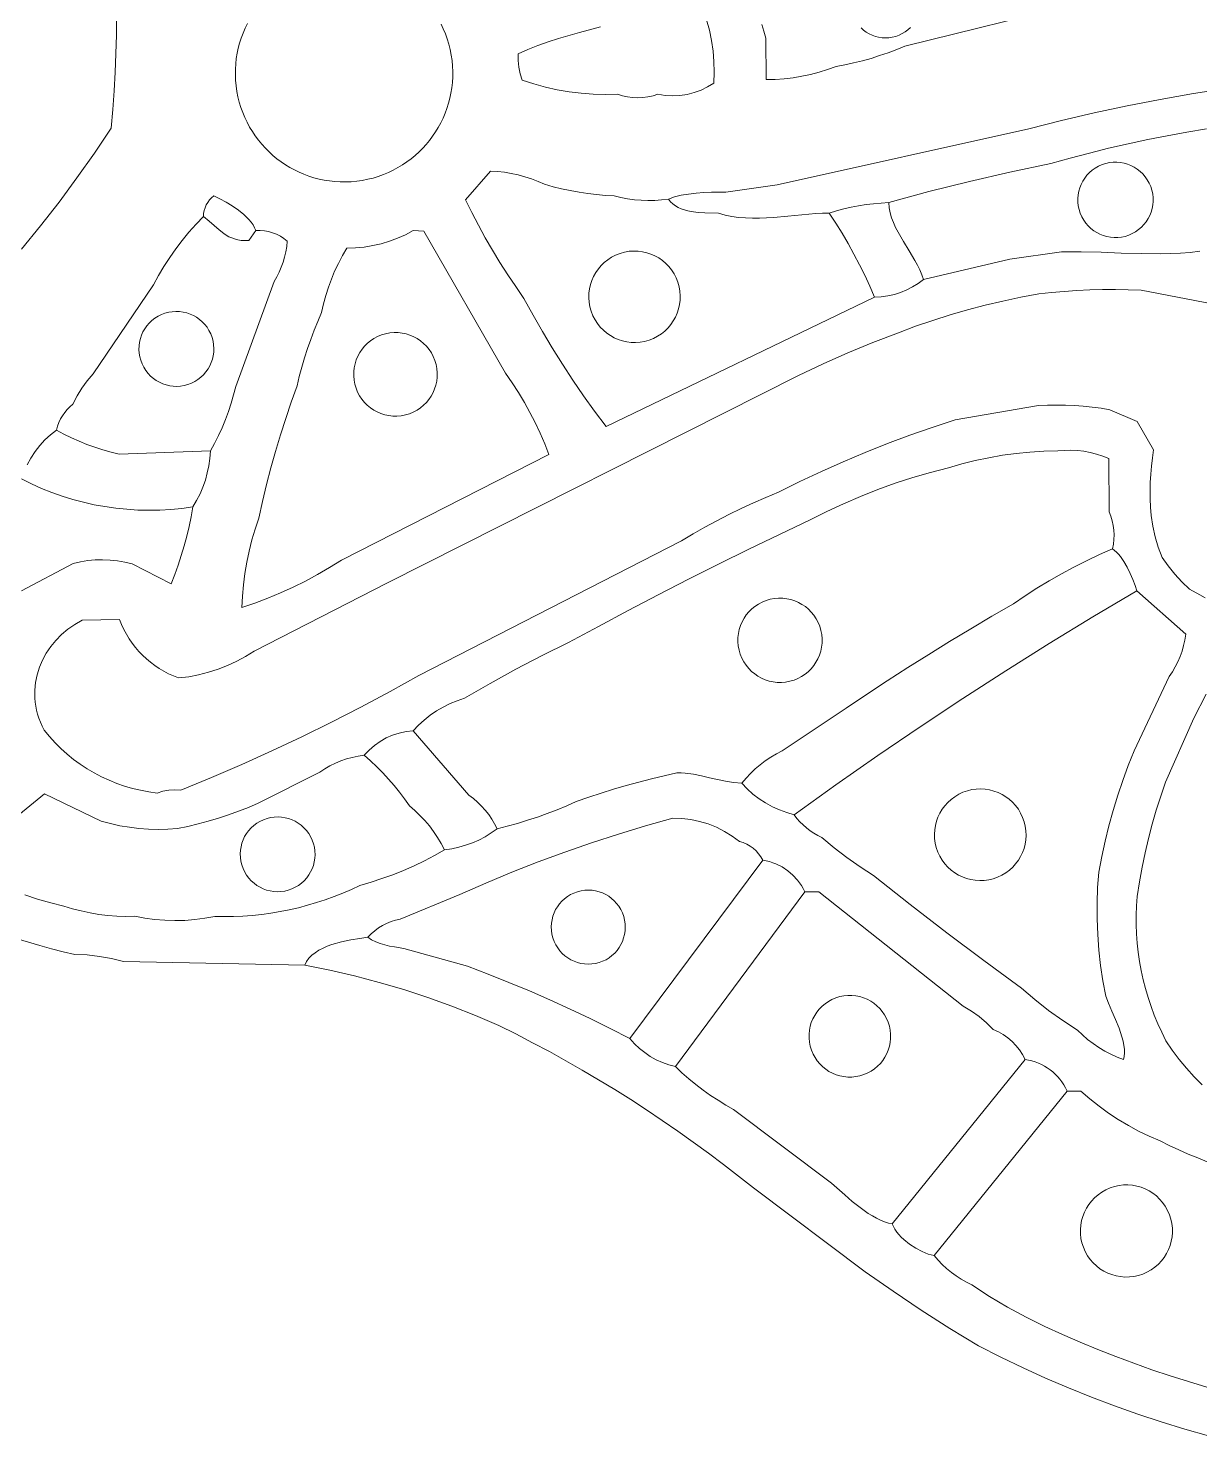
# Model space of a CAD drawing. Header units: inches. Extents: x 36.3 to 71.4, y 17.4 to 61.7.
# Drawn here: x 42.65 to 54.42, y 18.07 to 32.21 of the extents above; entities that cross this region are included whole.
import ezdxf

# ---------------------------------------------------------------- set-up
doc = ezdxf.new("R2010")
doc.units = ezdxf.units.IN
doc.header["$MEASUREMENT"] = 0
doc.layers.add('10_CLOSED_AREAS', color=7, linetype='CONTINUOUS', lineweight=18)
doc.layers.add('20_EXACT_CIRCLES', color=7, linetype='CONTINUOUS', lineweight=18)

msp = doc.modelspace()

# ---------------------------------------------------------------- linework, layer by layer
at = {"layer": '10_CLOSED_AREAS'}
for points in [[(53.195, 32.452), (51.457, 32.026), (51.374, 31.991), (51.289, 31.959), (51.203, 31.93), (51.117, 31.902), (51.03, 31.878), (50.942, 31.856), (50.854, 31.836), (50.765, 31.819), (50.681, 31.789), (50.595, 31.763), (50.508, 31.74), (50.421, 31.722), (50.333, 31.707), (50.244, 31.697), (50.154, 31.691), (50.065, 31.689), (50.061, 32.106), (50.039, 32.174), (50.021, 32.243)], [(50.021, 32.243), (50.039, 32.174), (50.061, 32.106), (50.065, 31.689), (50.154, 31.691), (50.244, 31.697), (50.333, 31.707), (50.421, 31.722), (50.508, 31.74), (50.595, 31.763), (50.681, 31.789), (50.765, 31.819), (50.854, 31.836), (50.942, 31.856), (51.03, 31.878), (51.117, 31.902), (51.203, 31.93), (51.289, 31.959), (51.374, 31.991), (51.457, 32.026), (53.195, 32.452)], [(43.54, 32.324), (43.538, 32.137), (43.534, 31.949), (43.526, 31.762), (43.516, 31.575), (43.503, 31.388), (43.487, 31.201), (43.317, 30.95), (43.142, 30.702), (42.962, 30.459), (42.777, 30.22), (42.586, 29.985)], [(49.465, 32.289), (49.493, 32.186), (49.515, 32.081), (49.53, 31.975), (49.539, 31.869), (49.542, 31.762), (49.538, 31.654), (49.475, 31.615), (49.409, 31.583), (49.34, 31.558), (49.269, 31.54), (49.197, 31.529), (49.124, 31.525), (49.05, 31.53), (48.977, 31.542), (48.927, 31.526), (48.876, 31.516), (48.825, 31.509), (48.773, 31.507), (48.721, 31.509), (48.67, 31.516), (48.619, 31.527), (48.569, 31.542), (48.447, 31.539), (48.326, 31.543), (48.205, 31.552), (48.085, 31.566), (47.965, 31.587), (47.847, 31.613), (47.73, 31.645), (47.614, 31.683), (47.593, 31.747), (47.579, 31.814), (47.572, 31.881), (47.572, 31.949), (47.671, 31.992), (47.772, 32.031), (47.875, 32.067), (47.978, 32.1), (48.189, 32.162), (48.401, 32.22)], [(54.419, 29.965), (54.322, 29.954), (54.224, 29.947), (54.126, 29.943), (54.027, 29.94), (53.828, 29.942), (53.628, 29.948), (53.427, 29.955), (53.227, 29.96), (53.028, 29.96), (52.512, 29.885), (51.645, 29.681), (51.591, 29.642), (51.534, 29.607), (51.475, 29.577), (51.414, 29.552), (51.351, 29.533), (51.286, 29.518), (51.22, 29.509), (51.153, 29.506), (48.456, 28.206), (48.341, 28.36), (48.23, 28.515), (48.122, 28.673), (48.017, 28.833), (47.915, 28.995), (47.817, 29.159), (47.723, 29.325), (47.631, 29.493), (47.548, 29.611), (47.468, 29.73), (47.39, 29.852), (47.315, 29.975), (47.243, 30.099), (47.174, 30.226), (47.108, 30.354), (47.045, 30.483), (47.294, 30.77), (47.364, 30.766), (47.434, 30.758), (47.504, 30.747), (47.572, 30.732), (47.64, 30.714), (47.707, 30.692), (47.773, 30.667), (47.837, 30.638), (47.923, 30.614), (48.009, 30.592), (48.096, 30.574), (48.184, 30.558), (48.272, 30.545), (48.36, 30.534), (48.449, 30.527), (48.538, 30.522), (48.605, 30.506), (48.672, 30.493), (48.74, 30.483), (48.808, 30.477), (48.876, 30.475), (48.945, 30.476), (49.013, 30.481), (49.082, 30.489), (49.142, 30.511), (49.21, 30.528), (49.283, 30.54), (49.359, 30.549), (49.437, 30.554), (49.513, 30.558), (49.657, 30.56), (50.173, 30.633), (52.702, 31.195), (53.03, 31.278), (53.359, 31.355), (53.689, 31.425), (54.021, 31.489), (54.354, 31.548), (54.688, 31.6)], [(54.688, 31.6), (54.354, 31.548), (54.021, 31.489), (53.689, 31.425), (53.359, 31.355), (53.03, 31.278), (52.702, 31.195), (50.173, 30.633), (49.657, 30.56), (49.513, 30.558), (49.437, 30.554), (49.359, 30.549), (49.283, 30.54), (49.21, 30.528), (49.142, 30.511), (49.082, 30.489), (49.103, 30.463), (49.127, 30.441), (49.153, 30.422), (49.181, 30.406), (49.211, 30.392), (49.243, 30.381), (49.276, 30.372), (49.309, 30.364), (49.379, 30.355), (49.449, 30.35), (49.586, 30.347), (49.652, 30.329), (49.719, 30.315), (49.787, 30.305), (49.856, 30.3), (49.926, 30.297), (49.996, 30.298), (50.138, 30.305), (50.281, 30.318), (50.422, 30.332), (50.561, 30.344), (50.63, 30.347), (50.697, 30.348), (50.77, 30.371), (50.843, 30.391), (50.917, 30.408), (50.992, 30.422), (51.067, 30.434), (51.142, 30.443), (51.218, 30.45), (51.294, 30.454), (51.698, 30.564), (52.104, 30.667), (52.512, 30.761), (52.922, 30.848), (53.115, 30.901), (53.309, 30.952), (53.503, 31), (53.699, 31.045), (53.895, 31.087), (54.091, 31.126), (54.288, 31.161), (54.486, 31.194)], [(54.486, 31.194), (54.288, 31.161), (54.091, 31.126), (53.895, 31.087), (53.699, 31.045), (53.503, 31), (53.309, 30.952), (53.115, 30.901), (52.922, 30.848), (52.512, 30.761), (52.104, 30.667), (51.698, 30.564), (51.294, 30.454), (51.299, 30.402), (51.309, 30.352), (51.323, 30.302), (51.342, 30.253), (51.363, 30.205), (51.388, 30.157), (51.443, 30.063), (51.501, 29.969), (51.557, 29.874), (51.583, 29.827), (51.607, 29.779), (51.628, 29.73), (51.645, 29.681), (52.512, 29.885), (53.028, 29.96), (53.227, 29.96), (53.427, 29.955), (53.628, 29.948), (53.828, 29.942), (54.027, 29.94), (54.126, 29.943), (54.224, 29.947), (54.322, 29.954), (54.419, 29.965)], [(42.643, 27.823), (42.679, 27.89), (42.721, 27.954), (42.768, 28.015), (42.82, 28.071), (42.876, 28.123), (42.937, 28.171), (42.947, 28.209), (42.96, 28.246), (42.977, 28.282), (42.996, 28.315), (43.019, 28.347), (43.044, 28.377), (43.072, 28.405), (43.102, 28.43), (43.143, 28.513), (43.19, 28.591), (43.244, 28.666), (43.305, 28.736), (43.911, 29.627), (43.962, 29.721), (44.016, 29.812), (44.074, 29.902), (44.135, 29.989), (44.2, 30.074), (44.267, 30.156), (44.338, 30.236), (44.412, 30.313), (44.414, 30.344), (44.419, 30.374), (44.428, 30.403), (44.44, 30.43), (44.455, 30.456), (44.473, 30.481), (44.494, 30.503), (44.517, 30.523), (44.576, 30.493), (44.639, 30.46), (44.702, 30.422), (44.763, 30.379), (44.819, 30.333), (44.845, 30.309), (44.869, 30.283), (44.891, 30.257), (44.91, 30.23), (44.926, 30.202), (44.938, 30.173), (44.982, 30.174), (45.024, 30.171), (45.066, 30.164), (45.107, 30.152), (45.147, 30.136), (45.185, 30.117), (45.221, 30.093), (45.254, 30.066), (45.248, 30.012), (45.239, 29.959), (45.227, 29.907), (45.212, 29.856), (45.194, 29.806), (45.173, 29.756), (45.149, 29.708), (45.122, 29.662), (44.736, 28.609), (44.715, 28.524), (44.691, 28.44), (44.664, 28.357), (44.633, 28.275), (44.6, 28.194), (44.564, 28.115), (44.524, 28.037), (44.482, 27.961), (44.477, 27.886), (44.466, 27.812), (44.451, 27.74), (44.432, 27.668), (44.407, 27.598), (44.378, 27.529), (44.344, 27.463), (44.306, 27.399), (44.288, 27.3), (44.268, 27.201), (44.244, 27.104), (44.218, 27.007), (44.19, 26.91), (44.159, 26.815), (44.125, 26.72), (44.089, 26.626), (43.695, 26.827), (43.622, 26.845), (43.549, 26.858), (43.474, 26.866), (43.4, 26.869), (43.325, 26.867), (43.251, 26.86), (43.177, 26.848), (43.104, 26.83), (42.586, 26.556)], [(54.472, 26.485), (54.417, 26.517), (54.314, 26.575), (54.238, 26.648), (54.167, 26.725), (54.102, 26.806), (54.041, 26.892), (54.001, 26.994), (53.969, 27.098), (53.945, 27.205), (53.929, 27.313), (53.923, 27.396), (53.92, 27.479), (53.919, 27.561), (53.921, 27.644), (53.925, 27.727), (53.932, 27.809), (53.942, 27.891), (53.954, 27.973), (53.789, 28.255), (53.516, 28.375), (53.427, 28.389), (53.338, 28.4), (53.248, 28.409), (53.159, 28.416), (53.069, 28.42), (52.979, 28.421), (52.89, 28.42), (52.8, 28.416), (51.96, 28.273), (51.732, 28.198), (51.506, 28.119), (51.281, 28.035), (51.058, 27.946), (50.837, 27.853), (50.618, 27.756), (50.401, 27.653), (50.186, 27.547), (50.06, 27.494), (49.935, 27.439), (49.812, 27.382), (49.69, 27.322), (49.568, 27.26), (49.448, 27.196), (49.329, 27.129), (49.212, 27.06), (46.576, 25.707), (46.286, 25.546), (45.993, 25.389), (45.698, 25.238), (45.4, 25.091), (45.1, 24.95), (44.798, 24.814), (44.493, 24.683), (44.186, 24.557), (44.125, 24.559), (44.065, 24.554), (44.005, 24.544), (43.946, 24.527), (43.863, 24.539), (43.78, 24.554), (43.699, 24.573), (43.619, 24.596), (43.541, 24.624), (43.464, 24.655), (43.388, 24.689), (43.315, 24.728), (43.244, 24.77), (43.174, 24.815), (43.108, 24.865), (43.043, 24.917), (42.981, 24.973), (42.922, 25.031), (42.865, 25.094), (42.812, 25.159), (42.792, 25.198), (42.775, 25.239), (42.76, 25.279), (42.747, 25.319), (42.737, 25.359), (42.729, 25.4), (42.723, 25.44), (42.719, 25.48), (42.718, 25.52), (42.718, 25.559), (42.726, 25.638), (42.741, 25.714), (42.765, 25.789), (42.795, 25.861), (42.833, 25.931), (42.878, 25.997), (42.929, 26.059), (42.987, 26.118), (43.05, 26.171), (43.119, 26.22), (43.193, 26.263), (43.569, 26.269), (43.589, 26.219), (43.612, 26.17), (43.638, 26.122), (43.666, 26.076), (43.696, 26.032), (43.729, 25.989), (43.763, 25.949), (43.8, 25.91), (43.839, 25.874), (43.88, 25.839), (43.923, 25.807), (43.968, 25.777), (44.014, 25.75), (44.062, 25.725), (44.111, 25.702), (44.162, 25.683), (44.264, 25.695), (44.364, 25.714), (44.462, 25.739), (44.559, 25.77), (44.654, 25.807), (44.747, 25.85), (44.836, 25.898), (44.923, 25.952), (46.261, 26.637), (50.388, 28.718), (50.635, 28.836), (50.884, 28.947), (51.136, 29.051), (51.391, 29.148), (51.563, 29.212), (51.736, 29.272), (51.91, 29.327), (52.086, 29.378), (52.263, 29.425), (52.441, 29.466), (52.62, 29.504), (52.801, 29.537), (52.929, 29.551), (53.057, 29.563), (53.185, 29.571), (53.314, 29.578), (53.442, 29.581), (53.571, 29.582), (53.699, 29.58), (53.828, 29.575), (54.559, 29.435)], [(54.559, 29.435), (53.828, 29.575), (53.699, 29.58), (53.571, 29.582), (53.442, 29.581), (53.314, 29.578), (53.185, 29.571), (53.057, 29.563), (52.929, 29.551), (52.801, 29.537), (52.62, 29.504), (52.441, 29.466), (52.263, 29.425), (52.086, 29.378), (51.91, 29.327), (51.736, 29.272), (51.563, 29.212), (51.391, 29.148), (51.136, 29.051), (50.884, 28.947), (50.635, 28.836), (50.388, 28.718), (46.261, 26.637), (44.923, 25.952), (44.836, 25.898), (44.747, 25.85), (44.654, 25.807), (44.559, 25.77), (44.462, 25.739), (44.364, 25.714), (44.264, 25.695), (44.162, 25.683), (44.111, 25.702), (44.062, 25.725), (44.014, 25.75), (43.968, 25.777), (43.923, 25.807), (43.88, 25.839), (43.839, 25.874), (43.8, 25.91), (43.763, 25.949), (43.729, 25.989), (43.696, 26.032), (43.666, 26.076), (43.638, 26.122), (43.612, 26.17), (43.589, 26.219), (43.569, 26.269), (43.193, 26.263), (43.119, 26.22), (43.05, 26.171), (42.987, 26.118), (42.929, 26.059), (42.878, 25.997), (42.833, 25.931), (42.795, 25.861), (42.765, 25.789), (42.741, 25.714), (42.726, 25.638), (42.718, 25.559), (42.718, 25.52), (42.719, 25.48), (42.723, 25.44), (42.729, 25.4), (42.737, 25.359), (42.747, 25.319), (42.76, 25.279), (42.775, 25.239), (42.792, 25.198), (42.812, 25.159), (42.865, 25.094), (42.922, 25.031), (42.981, 24.973), (43.043, 24.917), (43.108, 24.865), (43.174, 24.815), (43.244, 24.77), (43.315, 24.728), (43.388, 24.689), (43.464, 24.655), (43.541, 24.624), (43.619, 24.596), (43.699, 24.573), (43.78, 24.554), (43.863, 24.539), (43.946, 24.527), (44.005, 24.544), (44.065, 24.554), (44.125, 24.559), (44.186, 24.557), (44.493, 24.683), (44.798, 24.814), (45.1, 24.95), (45.4, 25.091), (45.698, 25.238), (45.993, 25.389), (46.286, 25.546), (46.576, 25.707), (49.212, 27.06), (49.329, 27.129), (49.448, 27.196), (49.568, 27.26), (49.69, 27.322), (49.812, 27.382), (49.935, 27.439), (50.06, 27.494), (50.186, 27.547), (50.401, 27.653), (50.618, 27.756), (50.837, 27.853), (51.058, 27.946), (51.281, 28.035), (51.506, 28.119), (51.732, 28.198), (51.96, 28.273), (52.8, 28.416), (52.89, 28.42), (52.979, 28.421), (53.069, 28.42), (53.159, 28.416), (53.248, 28.409), (53.338, 28.4), (53.427, 28.389), (53.516, 28.375), (53.789, 28.255), (53.954, 27.973), (53.942, 27.891), (53.932, 27.809), (53.925, 27.727), (53.921, 27.644), (53.919, 27.561), (53.92, 27.479), (53.923, 27.396), (53.929, 27.313), (53.945, 27.205), (53.969, 27.098), (54.001, 26.994), (54.041, 26.892), (54.102, 26.806), (54.167, 26.725), (54.238, 26.648), (54.314, 26.575), (54.417, 26.517), (54.472, 26.485)], [(42.586, 27.68), (42.686, 27.63), (42.787, 27.585), (42.89, 27.544), (42.995, 27.507), (43.1, 27.474), (43.207, 27.446), (43.315, 27.421), (43.423, 27.402), (43.533, 27.386), (43.643, 27.375), (43.753, 27.368), (43.863, 27.365), (43.974, 27.367), (44.085, 27.373), (44.196, 27.384), (44.306, 27.399), (44.344, 27.463), (44.378, 27.529), (44.407, 27.598), (44.432, 27.668), (44.451, 27.74), (44.466, 27.812), (44.477, 27.886), (44.482, 27.961), (43.566, 27.93), (43.484, 27.949), (43.402, 27.972), (43.322, 27.998), (43.242, 28.027), (43.164, 28.059), (43.087, 28.094), (43.011, 28.131), (42.937, 28.171), (42.876, 28.123), (42.82, 28.071), (42.768, 28.015), (42.721, 27.954), (42.679, 27.89), (42.643, 27.823)], [(42.242, 24.055), (42.817, 24.52), (43.386, 24.245), (43.479, 24.22), (43.573, 24.199), (43.668, 24.183), (43.764, 24.171), (43.86, 24.164), (43.957, 24.162), (44.053, 24.164), (44.15, 24.17), (44.254, 24.192), (44.358, 24.216), (44.461, 24.244), (44.564, 24.274), (44.665, 24.307), (44.765, 24.344), (44.864, 24.383), (44.962, 24.425), (45.58, 24.735), (45.63, 24.769), (45.683, 24.799), (45.737, 24.826), (45.792, 24.849), (45.849, 24.869), (45.907, 24.885), (45.967, 24.897), (46.027, 24.906), (46.075, 24.958), (46.129, 25.005), (46.186, 25.045), (46.247, 25.08), (46.311, 25.108), (46.378, 25.129), (46.447, 25.144), (46.518, 25.152), (46.572, 25.207), (46.63, 25.259), (46.69, 25.307), (46.754, 25.351), (46.821, 25.39), (46.89, 25.424), (46.961, 25.454), (47.035, 25.479), (47.291, 25.628), (47.551, 25.771), (47.814, 25.907), (48.08, 26.037), (48.378, 26.2), (48.678, 26.36), (48.98, 26.518), (49.282, 26.673), (49.586, 26.826), (49.891, 26.976), (50.198, 27.123), (50.506, 27.268), (50.672, 27.352), (50.84, 27.431), (51.011, 27.505), (51.184, 27.573), (51.359, 27.636), (51.536, 27.693), (51.715, 27.744), (51.896, 27.79), (52.029, 27.83), (52.164, 27.864), (52.3, 27.893), (52.437, 27.917), (52.575, 27.936), (52.713, 27.949), (52.852, 27.958), (52.991, 27.961), (53.057, 27.967), (53.123, 27.969), (53.189, 27.966), (53.254, 27.958), (53.318, 27.947), (53.382, 27.93), (53.445, 27.91), (53.506, 27.885), (53.507, 27.351), (53.525, 27.307), (53.539, 27.261), (53.549, 27.214), (53.556, 27.167), (53.558, 27.12), (53.556, 27.072), (53.551, 27.025), (53.541, 26.977), (53.562, 26.963), (53.582, 26.946), (53.602, 26.926), (53.621, 26.903), (53.657, 26.851), (53.69, 26.793), (53.72, 26.731), (53.747, 26.67), (53.769, 26.61), (53.787, 26.556), (54.278, 26.12), (54.269, 26.063), (54.256, 26.007), (54.24, 25.952), (54.221, 25.898), (54.198, 25.845), (54.172, 25.794), (54.143, 25.744), (54.111, 25.696), (53.759, 24.952), (53.7, 24.804), (53.646, 24.654), (53.596, 24.504), (53.549, 24.352), (53.506, 24.199), (53.468, 24.044), (53.433, 23.889), (53.403, 23.733), (53.392, 23.577), (53.387, 23.42), (53.387, 23.264), (53.393, 23.107), (53.405, 22.951), (53.422, 22.796), (53.445, 22.641), (53.474, 22.487), (53.502, 22.417), (53.536, 22.337), (53.572, 22.252), (53.607, 22.165), (53.636, 22.078), (53.648, 22.035), (53.656, 21.994), (53.662, 21.955), (53.663, 21.918), (53.66, 21.883), (53.653, 21.851), (53.588, 21.876), (53.525, 21.904), (53.463, 21.936), (53.404, 21.972), (53.347, 22.011), (53.292, 22.053), (53.24, 22.098), (53.19, 22.147), (53.042, 22.243), (52.899, 22.345), (52.761, 22.454), (52.627, 22.569), (52.25, 22.844), (51.877, 23.124), (51.508, 23.409), (51.143, 23.7), (51.007, 23.787), (50.875, 23.879), (50.747, 23.977), (50.624, 24.08), (50.582, 24.1), (50.543, 24.123), (50.505, 24.148), (50.469, 24.176), (50.435, 24.206), (50.403, 24.238), (50.373, 24.272), (50.346, 24.309), (50.27, 24.33), (50.197, 24.357), (50.126, 24.389), (50.058, 24.427), (49.993, 24.469), (49.931, 24.516), (49.873, 24.568), (49.819, 24.625), (49.736, 24.632), (49.655, 24.645), (49.575, 24.662), (49.495, 24.681), (49.415, 24.7), (49.334, 24.715), (49.251, 24.725), (49.209, 24.728), (49.166, 24.728), (49.038, 24.7), (48.911, 24.669), (48.784, 24.636), (48.657, 24.601), (48.531, 24.565), (48.406, 24.526), (48.281, 24.485), (48.157, 24.442), (48.061, 24.4), (47.963, 24.359), (47.865, 24.322), (47.766, 24.286), (47.666, 24.253), (47.565, 24.222), (47.463, 24.194), (47.361, 24.168), (47.303, 24.126), (47.242, 24.088), (47.178, 24.055), (47.113, 24.026), (47.045, 24.002), (46.976, 23.982), (46.906, 23.967), (46.834, 23.958), (46.734, 23.901), (46.631, 23.847), (46.527, 23.797), (46.421, 23.75), (46.314, 23.707), (46.205, 23.668), (46.095, 23.632), (45.984, 23.6), (45.898, 23.56), (45.812, 23.523), (45.724, 23.488), (45.636, 23.456), (45.547, 23.427), (45.456, 23.4), (45.366, 23.376), (45.274, 23.355), (45.182, 23.337), (45.09, 23.322), (44.997, 23.309), (44.903, 23.299), (44.809, 23.292), (44.715, 23.288), (44.621, 23.286), (44.527, 23.288), (44.427, 23.269), (44.326, 23.256), (44.225, 23.248), (44.124, 23.246), (44.023, 23.249), (43.922, 23.257), (43.822, 23.271), (43.722, 23.29), (43.632, 23.288), (43.541, 23.291), (43.451, 23.298), (43.362, 23.309), (43.273, 23.324), (43.184, 23.343), (43.097, 23.365), (43.01, 23.392), (42.878, 23.424), (42.746, 23.462), (42.617, 23.504)], [(42.586, 26.556), (43.104, 26.83), (43.177, 26.848), (43.251, 26.86), (43.325, 26.867), (43.4, 26.869), (43.474, 26.866), (43.549, 26.858), (43.622, 26.845), (43.695, 26.827), (44.089, 26.626), (44.125, 26.72), (44.159, 26.815), (44.19, 26.91), (44.218, 27.007), (44.244, 27.104), (44.268, 27.201), (44.288, 27.3), (44.306, 27.399), (44.196, 27.384), (44.085, 27.373), (43.974, 27.367), (43.863, 27.365), (43.753, 27.368), (43.643, 27.375), (43.533, 27.386), (43.423, 27.402), (43.315, 27.421), (43.207, 27.446), (43.1, 27.474), (42.995, 27.507), (42.89, 27.544), (42.787, 27.585), (42.686, 27.63), (42.586, 27.68)], [(54.442, 21.598), (54.361, 21.679), (54.284, 21.764), (54.211, 21.853), (54.142, 21.945), (54.078, 22.04), (54.036, 22.125), (53.997, 22.21), (53.961, 22.297), (53.929, 22.384), (53.899, 22.473), (53.873, 22.563), (53.85, 22.653), (53.83, 22.744), (53.814, 22.836), (53.8, 22.928), (53.79, 23.021), (53.783, 23.114), (53.78, 23.208), (53.78, 23.301), (53.783, 23.395), (53.789, 23.489), (53.812, 23.635), (53.838, 23.781), (53.868, 23.926), (53.902, 24.07), (53.939, 24.213), (53.981, 24.355), (54.026, 24.496), (54.075, 24.636), (54.358, 25.279), (54.483, 25.52)], [(54.483, 25.52), (54.358, 25.279), (54.075, 24.636), (54.026, 24.496), (53.981, 24.355), (53.939, 24.213), (53.902, 24.07), (53.868, 23.926), (53.838, 23.781), (53.812, 23.635), (53.789, 23.489), (53.783, 23.395), (53.78, 23.301), (53.78, 23.208), (53.783, 23.114), (53.79, 23.021), (53.8, 22.928), (53.814, 22.836), (53.83, 22.744), (53.85, 22.653), (53.873, 22.563), (53.899, 22.473), (53.929, 22.384), (53.961, 22.297), (53.997, 22.21), (54.036, 22.125), (54.078, 22.04), (54.142, 21.945), (54.211, 21.853), (54.284, 21.764), (54.361, 21.679), (54.442, 21.598)], [(42.617, 23.504), (42.746, 23.462), (42.878, 23.424), (43.01, 23.392), (43.097, 23.365), (43.184, 23.343), (43.273, 23.324), (43.362, 23.309), (43.451, 23.298), (43.541, 23.291), (43.632, 23.288), (43.722, 23.29), (43.822, 23.271), (43.922, 23.257), (44.023, 23.249), (44.124, 23.246), (44.225, 23.248), (44.326, 23.256), (44.427, 23.269), (44.527, 23.288), (44.621, 23.286), (44.715, 23.288), (44.809, 23.292), (44.903, 23.299), (44.997, 23.309), (45.09, 23.322), (45.182, 23.337), (45.274, 23.355), (45.366, 23.376), (45.456, 23.4), (45.547, 23.427), (45.636, 23.456), (45.724, 23.488), (45.812, 23.523), (45.898, 23.56), (45.984, 23.6), (46.095, 23.632), (46.205, 23.668), (46.314, 23.707), (46.421, 23.75), (46.527, 23.797), (46.631, 23.847), (46.734, 23.901), (46.834, 23.958), (46.801, 24.02), (46.764, 24.081), (46.724, 24.14), (46.681, 24.196), (46.635, 24.25), (46.587, 24.302), (46.536, 24.352), (46.482, 24.398), (46.433, 24.468), (46.381, 24.536), (46.327, 24.603), (46.271, 24.667), (46.213, 24.73), (46.153, 24.79), (46.091, 24.849), (46.027, 24.906), (45.967, 24.897), (45.907, 24.885), (45.849, 24.869), (45.792, 24.849), (45.737, 24.826), (45.683, 24.799), (45.63, 24.769), (45.58, 24.735), (44.962, 24.425), (44.864, 24.383), (44.765, 24.344), (44.665, 24.307), (44.564, 24.274), (44.461, 24.244), (44.358, 24.216), (44.254, 24.192), (44.15, 24.17), (44.053, 24.164), (43.957, 24.162), (43.86, 24.164), (43.764, 24.171), (43.668, 24.183), (43.573, 24.199), (43.479, 24.22), (43.386, 24.245), (42.817, 24.52), (42.242, 24.055)], [(42.54, 23.064), (42.655, 23.029), (42.77, 22.995), (42.887, 22.964), (43.004, 22.934), (43.121, 22.907), (43.245, 22.901), (43.368, 22.887), (43.49, 22.865), (43.611, 22.834), (45.43, 22.799), (45.448, 22.835), (45.471, 22.868), (45.5, 22.898), (45.534, 22.924), (45.572, 22.948), (45.613, 22.969), (45.656, 22.988), (45.702, 23.005), (45.797, 23.032), (45.892, 23.052), (45.982, 23.068), (46.062, 23.08), (46.096, 23.114), (46.132, 23.144), (46.17, 23.172), (46.21, 23.197), (46.252, 23.218), (46.296, 23.236), (46.341, 23.251), (46.387, 23.262), (46.987, 23.509), (47.247, 23.623), (47.51, 23.732), (47.774, 23.835), (48.041, 23.934), (48.31, 24.027), (48.58, 24.114), (48.852, 24.197), (49.126, 24.273), (49.217, 24.271), (49.307, 24.26), (49.395, 24.242), (49.481, 24.216), (49.564, 24.183), (49.645, 24.142), (49.722, 24.094), (49.794, 24.04), (49.832, 24.029), (49.868, 24.014), (49.902, 23.995), (49.933, 23.973), (49.962, 23.947), (49.988, 23.918), (50.01, 23.887), (50.03, 23.852), (50.064, 23.846), (50.098, 23.838), (50.13, 23.827), (50.162, 23.815), (50.223, 23.785), (50.28, 23.747), (50.332, 23.703), (50.378, 23.653), (50.399, 23.626), (50.418, 23.597), (50.435, 23.567), (50.451, 23.536), (50.591, 23.536), (52.043, 22.388), (52.124, 22.338), (52.202, 22.282), (52.275, 22.22), (52.344, 22.154), (52.396, 22.13), (52.445, 22.102), (52.491, 22.07), (52.533, 22.033), (52.572, 21.993), (52.607, 21.949), (52.637, 21.901), (52.663, 21.851), (52.698, 21.845), (52.732, 21.837), (52.765, 21.827), (52.797, 21.815), (52.828, 21.801), (52.858, 21.785), (52.887, 21.768), (52.915, 21.748), (52.942, 21.727), (52.967, 21.704), (52.991, 21.679), (53.013, 21.653), (53.034, 21.626), (53.052, 21.597), (53.069, 21.566), (53.085, 21.535), (53.225, 21.535), (53.314, 21.457), (53.406, 21.383), (53.502, 21.314), (53.6, 21.249), (53.701, 21.188), (53.804, 21.132), (53.911, 21.081), (54.019, 21.034), (54.112, 20.988), (54.207, 20.945), (54.302, 20.903), (54.397, 20.864), (54.493, 20.826)], [(54.489, 18.563), (54.304, 18.618), (54.12, 18.676), (53.937, 18.738), (53.755, 18.802), (53.575, 18.87), (53.395, 18.941), (53.217, 19.015), (53.039, 19.092), (52.863, 19.172), (52.674, 19.265), (52.488, 19.366), (52.306, 19.474), (52.129, 19.589), (52.074, 19.616), (52.022, 19.646), (51.971, 19.679), (51.923, 19.715), (51.876, 19.754), (51.832, 19.795), (51.79, 19.839), (51.75, 19.885), (51.721, 19.891), (51.691, 19.899), (51.629, 19.924), (51.565, 19.957), (51.503, 19.998), (51.446, 20.044), (51.42, 20.069), (51.396, 20.094), (51.374, 20.12), (51.356, 20.147), (51.341, 20.174), (51.329, 20.201), (51.291, 20.209), (51.251, 20.222), (51.211, 20.238), (51.171, 20.258), (51.13, 20.282), (51.089, 20.307), (51.007, 20.365), (50.928, 20.427), (50.853, 20.492), (50.721, 20.61), (49.737, 21.349), (49.657, 21.394), (49.58, 21.442), (49.504, 21.492), (49.43, 21.545), (49.357, 21.6), (49.287, 21.658), (49.218, 21.718), (49.152, 21.781), (49.085, 21.798), (49.021, 21.821), (48.959, 21.849), (48.9, 21.883), (48.844, 21.921), (48.79, 21.963), (48.741, 22.01), (48.695, 22.062), (48.496, 22.163), (48.296, 22.262), (48.094, 22.357), (47.891, 22.45), (47.686, 22.54), (47.48, 22.626), (47.272, 22.709), (47.064, 22.79), (46.426, 22.967), (46.33, 22.982), (46.281, 22.991), (46.234, 23.002), (46.187, 23.015), (46.143, 23.032), (46.101, 23.054), (46.062, 23.08), (45.982, 23.068), (45.892, 23.052), (45.797, 23.032), (45.702, 23.005), (45.656, 22.988), (45.613, 22.969), (45.572, 22.948), (45.534, 22.924), (45.5, 22.898), (45.471, 22.868), (45.448, 22.835), (45.43, 22.799), (45.681, 22.748), (45.93, 22.691), (46.177, 22.625), (46.423, 22.553), (46.666, 22.474), (46.906, 22.387), (47.144, 22.293), (47.38, 22.193), (47.55, 22.108), (47.718, 22.02), (47.886, 21.931), (48.052, 21.839), (48.217, 21.745), (48.38, 21.648), (48.542, 21.55), (48.703, 21.449), (48.862, 21.346), (49.02, 21.24), (49.176, 21.133), (49.331, 21.023), (49.485, 20.911), (49.636, 20.797), (49.787, 20.681), (49.935, 20.563), (51.059, 19.72), (51.338, 19.525), (51.62, 19.336), (51.907, 19.153), (52.197, 18.976), (52.419, 18.864), (52.644, 18.756), (52.87, 18.654), (53.099, 18.556), (53.329, 18.463), (53.561, 18.375), (53.795, 18.292), (54.031, 18.215), (54.268, 18.142), (54.507, 18.074)], [(54.493, 20.826), (54.397, 20.864), (54.302, 20.903), (54.207, 20.945), (54.112, 20.988), (54.019, 21.034), (53.911, 21.081), (53.804, 21.132), (53.701, 21.188), (53.6, 21.249), (53.502, 21.314), (53.406, 21.383), (53.314, 21.457), (53.225, 21.535), (53.085, 21.535), (51.75, 19.885), (51.79, 19.839), (51.832, 19.795), (51.876, 19.754), (51.923, 19.715), (51.971, 19.679), (52.022, 19.646), (52.074, 19.616), (52.129, 19.589), (52.306, 19.474), (52.488, 19.366), (52.674, 19.265), (52.863, 19.172), (53.039, 19.092), (53.217, 19.015), (53.395, 18.941), (53.575, 18.87), (53.755, 18.802), (53.937, 18.738), (54.12, 18.676), (54.304, 18.618), (54.489, 18.563)]]:
    msp.add_lwpolyline(points, dxfattribs=at)
for points in [[(51.153, 29.506), (51.105, 29.615), (51.054, 29.724), (51, 29.831), (50.944, 29.937), (50.886, 30.042), (50.825, 30.146), (50.762, 30.248), (50.697, 30.348), (50.63, 30.347), (50.561, 30.344), (50.422, 30.332), (50.281, 30.318), (50.138, 30.305), (49.996, 30.298), (49.926, 30.297), (49.856, 30.3), (49.787, 30.305), (49.719, 30.315), (49.652, 30.329), (49.586, 30.347), (49.449, 30.35), (49.379, 30.355), (49.309, 30.364), (49.276, 30.372), (49.243, 30.381), (49.211, 30.392), (49.181, 30.406), (49.153, 30.422), (49.127, 30.441), (49.103, 30.463), (49.082, 30.489), (49.013, 30.481), (48.945, 30.476), (48.876, 30.475), (48.808, 30.477), (48.74, 30.483), (48.672, 30.493), (48.605, 30.506), (48.538, 30.522), (48.449, 30.527), (48.36, 30.534), (48.272, 30.545), (48.184, 30.558), (48.096, 30.574), (48.009, 30.592), (47.923, 30.614), (47.837, 30.638), (47.773, 30.667), (47.707, 30.692), (47.64, 30.714), (47.572, 30.732), (47.504, 30.747), (47.434, 30.758), (47.364, 30.766), (47.294, 30.77), (47.045, 30.483), (47.108, 30.354), (47.174, 30.226), (47.243, 30.099), (47.315, 29.975), (47.39, 29.852), (47.468, 29.73), (47.548, 29.611), (47.631, 29.493), (47.723, 29.325), (47.817, 29.159), (47.915, 28.995), (48.017, 28.833), (48.122, 28.673), (48.23, 28.515), (48.341, 28.36), (48.456, 28.206)], [(44.517, 30.523), (44.494, 30.503), (44.473, 30.481), (44.455, 30.456), (44.44, 30.43), (44.428, 30.403), (44.419, 30.374), (44.414, 30.344), (44.412, 30.313), (44.469, 30.268), (44.521, 30.223), (44.569, 30.181), (44.617, 30.144), (44.642, 30.127), (44.668, 30.112), (44.696, 30.1), (44.725, 30.089), (44.757, 30.081), (44.791, 30.075), (44.828, 30.073), (44.868, 30.073), (44.938, 30.173), (44.926, 30.202), (44.91, 30.23), (44.891, 30.257), (44.869, 30.283), (44.845, 30.309), (44.819, 30.333), (44.763, 30.379), (44.702, 30.422), (44.639, 30.46), (44.576, 30.493)], [(50.697, 30.348), (50.762, 30.248), (50.825, 30.146), (50.886, 30.042), (50.944, 29.937), (51, 29.831), (51.054, 29.724), (51.105, 29.615), (51.153, 29.506), (51.22, 29.509), (51.286, 29.518), (51.351, 29.533), (51.414, 29.552), (51.475, 29.577), (51.534, 29.607), (51.591, 29.642), (51.645, 29.681), (51.628, 29.73), (51.607, 29.779), (51.583, 29.827), (51.557, 29.874), (51.501, 29.969), (51.443, 30.063), (51.388, 30.157), (51.363, 30.205), (51.342, 30.253), (51.323, 30.302), (51.309, 30.352), (51.299, 30.402), (51.294, 30.454), (51.218, 30.45), (51.142, 30.443), (51.067, 30.434), (50.992, 30.422), (50.917, 30.408), (50.843, 30.391), (50.77, 30.371)], [(44.412, 30.313), (44.338, 30.236), (44.267, 30.156), (44.2, 30.074), (44.135, 29.989), (44.074, 29.902), (44.016, 29.812), (43.962, 29.721), (43.911, 29.627), (43.305, 28.736), (43.244, 28.666), (43.19, 28.591), (43.143, 28.513), (43.102, 28.43), (43.072, 28.405), (43.044, 28.377), (43.019, 28.347), (42.996, 28.315), (42.977, 28.282), (42.96, 28.246), (42.947, 28.209), (42.937, 28.171), (43.011, 28.131), (43.087, 28.094), (43.164, 28.059), (43.242, 28.027), (43.322, 27.998), (43.402, 27.972), (43.484, 27.949), (43.566, 27.93), (44.482, 27.961), (44.524, 28.037), (44.564, 28.115), (44.6, 28.194), (44.633, 28.275), (44.664, 28.357), (44.691, 28.44), (44.715, 28.524), (44.736, 28.609), (45.122, 29.662), (45.149, 29.708), (45.173, 29.756), (45.194, 29.806), (45.212, 29.856), (45.227, 29.907), (45.239, 29.959), (45.248, 30.012), (45.254, 30.066), (45.221, 30.093), (45.185, 30.117), (45.147, 30.136), (45.107, 30.152), (45.066, 30.164), (45.024, 30.171), (44.982, 30.174), (44.938, 30.173), (44.868, 30.073), (44.828, 30.073), (44.791, 30.075), (44.757, 30.081), (44.725, 30.089), (44.696, 30.1), (44.668, 30.112), (44.642, 30.127), (44.617, 30.144), (44.569, 30.181), (44.521, 30.223), (44.469, 30.268)], [(45.851, 29.997), (45.939, 30), (46.026, 30.008), (46.112, 30.022), (46.196, 30.041), (46.28, 30.066), (46.361, 30.096), (46.441, 30.132), (46.518, 30.173), (46.624, 30.166), (47.446, 28.741), (47.513, 28.646), (47.576, 28.549), (47.635, 28.449), (47.691, 28.348), (47.744, 28.245), (47.793, 28.14), (47.839, 28.034), (47.881, 27.925), (45.797, 26.863), (45.679, 26.79), (45.559, 26.721), (45.437, 26.655), (45.313, 26.593), (45.187, 26.536), (45.059, 26.482), (44.929, 26.433), (44.798, 26.388), (44.804, 26.502), (44.814, 26.616), (44.829, 26.73), (44.848, 26.843), (44.871, 26.955), (44.899, 27.067), (44.931, 27.177), (44.967, 27.286), (45.005, 27.455), (45.046, 27.623), (45.089, 27.79), (45.136, 27.957), (45.186, 28.123), (45.238, 28.288), (45.294, 28.452), (45.352, 28.615), (45.375, 28.709), (45.401, 28.803), (45.428, 28.896), (45.458, 28.989), (45.49, 29.081), (45.524, 29.172), (45.56, 29.262), (45.598, 29.352), (45.617, 29.437), (45.64, 29.521), (45.667, 29.604), (45.697, 29.685), (45.73, 29.766), (45.767, 29.844), (45.808, 29.922)], [(49.819, 24.625), (49.861, 24.675), (49.906, 24.723), (49.953, 24.769), (50.003, 24.811), (50.055, 24.85), (50.11, 24.887), (50.166, 24.92), (50.225, 24.95), (50.866, 25.378), (51.071, 25.516), (51.278, 25.652), (51.486, 25.786), (51.696, 25.918), (51.906, 26.048), (52.118, 26.176), (52.331, 26.302), (52.546, 26.426), (52.663, 26.506), (52.783, 26.583), (52.905, 26.657), (53.029, 26.728), (53.154, 26.795), (53.282, 26.859), (53.411, 26.92), (53.541, 26.977), (53.551, 27.025), (53.556, 27.072), (53.558, 27.12), (53.556, 27.167), (53.549, 27.214), (53.539, 27.261), (53.525, 27.307), (53.507, 27.351), (53.506, 27.885), (53.445, 27.91), (53.382, 27.93), (53.318, 27.947), (53.254, 27.958), (53.189, 27.966), (53.123, 27.969), (53.057, 27.967), (52.991, 27.961), (52.852, 27.958), (52.713, 27.949), (52.575, 27.936), (52.437, 27.917), (52.3, 27.893), (52.164, 27.864), (52.029, 27.83), (51.896, 27.79), (51.715, 27.744), (51.536, 27.693), (51.359, 27.636), (51.184, 27.573), (51.011, 27.505), (50.84, 27.431), (50.672, 27.352), (50.506, 27.268), (50.198, 27.123), (49.891, 26.976), (49.586, 26.826), (49.282, 26.673), (48.98, 26.518), (48.678, 26.36), (48.378, 26.2), (48.08, 26.037), (47.814, 25.907), (47.551, 25.771), (47.291, 25.628), (47.035, 25.479), (46.961, 25.454), (46.89, 25.424), (46.821, 25.39), (46.754, 25.351), (46.69, 25.307), (46.63, 25.259), (46.572, 25.207), (46.518, 25.152), (47.079, 24.504), (47.123, 24.471), (47.166, 24.435), (47.205, 24.396), (47.242, 24.355), (47.277, 24.312), (47.308, 24.266), (47.336, 24.218), (47.361, 24.168), (47.463, 24.194), (47.565, 24.222), (47.666, 24.253), (47.766, 24.286), (47.865, 24.322), (47.963, 24.359), (48.061, 24.4), (48.157, 24.442), (48.281, 24.485), (48.406, 24.526), (48.531, 24.565), (48.657, 24.601), (48.784, 24.636), (48.911, 24.669), (49.038, 24.7), (49.166, 24.728), (49.209, 24.728), (49.251, 24.725), (49.334, 24.715), (49.415, 24.7), (49.495, 24.681), (49.575, 24.662), (49.655, 24.645), (49.736, 24.632)], [(50.225, 24.95), (50.166, 24.92), (50.11, 24.887), (50.055, 24.85), (50.003, 24.811), (49.953, 24.769), (49.906, 24.723), (49.861, 24.675), (49.819, 24.625), (49.873, 24.568), (49.931, 24.516), (49.993, 24.469), (50.058, 24.427), (50.126, 24.389), (50.197, 24.357), (50.27, 24.33), (50.346, 24.309), (50.763, 24.609), (51.184, 24.904), (51.609, 25.193), (52.037, 25.477), (52.47, 25.755), (52.905, 26.027), (53.344, 26.295), (53.787, 26.556), (53.769, 26.61), (53.747, 26.67), (53.72, 26.731), (53.69, 26.793), (53.657, 26.851), (53.621, 26.903), (53.602, 26.926), (53.582, 26.946), (53.562, 26.963), (53.541, 26.977), (53.411, 26.92), (53.282, 26.859), (53.154, 26.795), (53.029, 26.728), (52.905, 26.657), (52.783, 26.583), (52.663, 26.506), (52.546, 26.426), (52.331, 26.302), (52.118, 26.176), (51.906, 26.048), (51.696, 25.918), (51.486, 25.786), (51.278, 25.652), (51.071, 25.516), (50.866, 25.378)], [(53.787, 26.556), (53.344, 26.295), (52.905, 26.027), (52.47, 25.755), (52.037, 25.477), (51.609, 25.193), (51.184, 24.904), (50.763, 24.609), (50.346, 24.309), (50.373, 24.272), (50.403, 24.238), (50.435, 24.206), (50.469, 24.176), (50.505, 24.148), (50.543, 24.123), (50.582, 24.1), (50.624, 24.08), (50.747, 23.977), (50.875, 23.879), (51.007, 23.787), (51.143, 23.7), (51.508, 23.409), (51.877, 23.124), (52.25, 22.844), (52.627, 22.569), (52.761, 22.454), (52.899, 22.345), (53.042, 22.243), (53.19, 22.147), (53.24, 22.098), (53.292, 22.053), (53.347, 22.011), (53.404, 21.972), (53.463, 21.936), (53.525, 21.904), (53.588, 21.876), (53.653, 21.851), (53.66, 21.883), (53.663, 21.918), (53.662, 21.955), (53.656, 21.994), (53.648, 22.035), (53.636, 22.078), (53.607, 22.165), (53.572, 22.252), (53.536, 22.337), (53.502, 22.417), (53.474, 22.487), (53.445, 22.641), (53.422, 22.796), (53.405, 22.951), (53.393, 23.107), (53.387, 23.264), (53.387, 23.42), (53.392, 23.577), (53.403, 23.733), (53.433, 23.889), (53.468, 24.044), (53.506, 24.199), (53.549, 24.352), (53.596, 24.504), (53.646, 24.654), (53.7, 24.804), (53.759, 24.952), (54.111, 25.696), (54.143, 25.744), (54.172, 25.794), (54.198, 25.845), (54.221, 25.898), (54.24, 25.952), (54.256, 26.007), (54.269, 26.063), (54.278, 26.12)], [(47.361, 24.168), (47.336, 24.218), (47.308, 24.266), (47.277, 24.312), (47.242, 24.355), (47.205, 24.396), (47.166, 24.435), (47.123, 24.471), (47.079, 24.504), (46.518, 25.152), (46.447, 25.144), (46.378, 25.129), (46.311, 25.108), (46.247, 25.08), (46.186, 25.045), (46.129, 25.005), (46.075, 24.958), (46.027, 24.906), (46.091, 24.849), (46.153, 24.79), (46.213, 24.73), (46.271, 24.667), (46.327, 24.603), (46.381, 24.536), (46.433, 24.468), (46.482, 24.398), (46.536, 24.352), (46.587, 24.302), (46.635, 24.25), (46.681, 24.196), (46.724, 24.14), (46.764, 24.081), (46.801, 24.02), (46.834, 23.958), (46.906, 23.967), (46.976, 23.982), (47.045, 24.002), (47.113, 24.026), (47.178, 24.055), (47.242, 24.088), (47.303, 24.126)], [(46.387, 23.262), (46.341, 23.251), (46.296, 23.236), (46.252, 23.218), (46.21, 23.197), (46.17, 23.172), (46.132, 23.144), (46.096, 23.114), (46.062, 23.08), (46.101, 23.054), (46.143, 23.032), (46.187, 23.015), (46.234, 23.002), (46.281, 22.991), (46.33, 22.982), (46.426, 22.967), (47.064, 22.79), (47.272, 22.709), (47.48, 22.626), (47.686, 22.54), (47.891, 22.45), (48.094, 22.357), (48.296, 22.262), (48.496, 22.163), (48.695, 22.062), (50.03, 23.852), (50.01, 23.887), (49.988, 23.918), (49.962, 23.947), (49.933, 23.973), (49.902, 23.995), (49.868, 24.014), (49.832, 24.029), (49.794, 24.04), (49.722, 24.094), (49.645, 24.142), (49.564, 24.183), (49.481, 24.216), (49.395, 24.242), (49.307, 24.26), (49.217, 24.271), (49.126, 24.273), (48.852, 24.197), (48.58, 24.114), (48.31, 24.027), (48.041, 23.934), (47.774, 23.835), (47.51, 23.732), (47.247, 23.623), (46.987, 23.509)], [(50.451, 23.536), (50.435, 23.567), (50.418, 23.597), (50.399, 23.626), (50.378, 23.653), (50.332, 23.703), (50.28, 23.747), (50.223, 23.785), (50.162, 23.815), (50.13, 23.827), (50.098, 23.838), (50.064, 23.846), (50.03, 23.852), (48.695, 22.062), (48.741, 22.01), (48.79, 21.963), (48.844, 21.921), (48.9, 21.883), (48.959, 21.849), (49.021, 21.821), (49.085, 21.798), (49.152, 21.781)], [(50.451, 23.536), (49.152, 21.781), (49.218, 21.718), (49.287, 21.658), (49.357, 21.6), (49.43, 21.545), (49.504, 21.492), (49.58, 21.442), (49.657, 21.394), (49.737, 21.349), (50.721, 20.61), (50.853, 20.492), (50.928, 20.427), (51.007, 20.365), (51.089, 20.307), (51.13, 20.282), (51.171, 20.258), (51.211, 20.238), (51.251, 20.222), (51.291, 20.209), (51.329, 20.201), (52.663, 21.851), (52.637, 21.901), (52.607, 21.949), (52.572, 21.993), (52.533, 22.033), (52.491, 22.07), (52.445, 22.102), (52.396, 22.13), (52.344, 22.154), (52.275, 22.22), (52.202, 22.282), (52.124, 22.338), (52.043, 22.388), (50.591, 23.536)], [(51.329, 20.201), (51.341, 20.174), (51.356, 20.147), (51.374, 20.12), (51.396, 20.094), (51.42, 20.069), (51.446, 20.044), (51.503, 19.998), (51.565, 19.957), (51.629, 19.924), (51.691, 19.899), (51.721, 19.891), (51.75, 19.885), (53.085, 21.535), (53.069, 21.566), (53.052, 21.597), (53.034, 21.626), (53.013, 21.653), (52.991, 21.679), (52.967, 21.704), (52.942, 21.727), (52.915, 21.748), (52.887, 21.768), (52.858, 21.785), (52.828, 21.801), (52.797, 21.815), (52.765, 21.827), (52.732, 21.837), (52.698, 21.845), (52.663, 21.851)]]:
    msp.add_lwpolyline(points, close=True, dxfattribs=at)
at = {"layer": '20_EXACT_CIRCLES'}
for points in [[(46.798, 32.247), (46.821, 32.199), (46.842, 32.149), (46.861, 32.097), (46.877, 32.045), (46.89, 31.991), (46.901, 31.935), (46.909, 31.88), (46.914, 31.824), (46.916, 31.769), (46.916, 31.715), (46.912, 31.661), (46.907, 31.607), (46.898, 31.554), (46.887, 31.502), (46.874, 31.451), (46.858, 31.4), (46.839, 31.351), (46.819, 31.303), (46.796, 31.255), (46.771, 31.209), (46.744, 31.164), (46.714, 31.121), (46.683, 31.079), (46.65, 31.039), (46.614, 31), (46.577, 30.963), (46.538, 30.927), (46.498, 30.894), (46.455, 30.862), (46.411, 30.832), (46.366, 30.805), (46.318, 30.78), (46.27, 30.756), (46.22, 30.736), (46.168, 30.717), (46.116, 30.701), (46.062, 30.688), (46.006, 30.677), (45.951, 30.669), (45.895, 30.664), (45.84, 30.662), (45.786, 30.662), (45.732, 30.665), (45.678, 30.671), (45.625, 30.68), (45.573, 30.691), (45.522, 30.704), (45.471, 30.72), (45.422, 30.739), (45.374, 30.759), (45.326, 30.782), (45.28, 30.807), (45.235, 30.834), (45.192, 30.864), (45.15, 30.895), (45.11, 30.928), (45.071, 30.964), (45.034, 31.001), (44.998, 31.04), (44.965, 31.08), (44.933, 31.123), (44.904, 31.167), (44.876, 31.212), (44.851, 31.26), (44.827, 31.308), (44.807, 31.358), (44.788, 31.41), (44.772, 31.462), (44.759, 31.516), (44.748, 31.571), (44.74, 31.627), (44.735, 31.682), (44.733, 31.737), (44.733, 31.792), (44.737, 31.846), (44.742, 31.9), (44.751, 31.953), (44.762, 32.005), (44.775, 32.056), (44.791, 32.106), (44.81, 32.156), (44.83, 32.204), (44.853, 32.252)], [(51.512, 32.213), (51.487, 32.19), (51.46, 32.169), (51.43, 32.151), (51.399, 32.136), (51.365, 32.123), (51.33, 32.115), (51.295, 32.109), (51.261, 32.108), (51.227, 32.109), (51.193, 32.114), (51.16, 32.123), (51.128, 32.134), (51.098, 32.148), (51.069, 32.165), (51.042, 32.185), (51.017, 32.207)]]:
    msp.add_lwpolyline(points, dxfattribs=at)
for points in [[(53.217, 30.347), (53.206, 30.384), (53.198, 30.421), (53.194, 30.459), (53.193, 30.496), (53.196, 30.532), (53.203, 30.568), (53.213, 30.603), (53.227, 30.637), (53.243, 30.669), (53.263, 30.7), (53.285, 30.728), (53.31, 30.755), (53.338, 30.779), (53.369, 30.801), (53.402, 30.819), (53.438, 30.835), (53.474, 30.847), (53.512, 30.855), (53.549, 30.859), (53.586, 30.859), (53.622, 30.856), (53.658, 30.849), (53.693, 30.839), (53.727, 30.826), (53.759, 30.809), (53.79, 30.79), (53.819, 30.767), (53.845, 30.742), (53.869, 30.714), (53.891, 30.683), (53.909, 30.65), (53.925, 30.615), (53.937, 30.578), (53.945, 30.541), (53.949, 30.503), (53.949, 30.466), (53.946, 30.43), (53.939, 30.394), (53.929, 30.359), (53.916, 30.325), (53.899, 30.293), (53.88, 30.262), (53.857, 30.234), (53.832, 30.207), (53.804, 30.183), (53.773, 30.161), (53.74, 30.143), (53.705, 30.127), (53.668, 30.115), (53.631, 30.108), (53.594, 30.103), (53.557, 30.103), (53.52, 30.106), (53.484, 30.113), (53.449, 30.123), (53.416, 30.136), (53.383, 30.153), (53.353, 30.172), (53.324, 30.195), (53.297, 30.22), (53.273, 30.248), (53.252, 30.279), (53.233, 30.312)], [(48.307, 29.363), (48.294, 29.408), (48.286, 29.454), (48.283, 29.499), (48.284, 29.544), (48.29, 29.588), (48.299, 29.631), (48.313, 29.673), (48.331, 29.713), (48.353, 29.752), (48.378, 29.788), (48.406, 29.822), (48.438, 29.853), (48.473, 29.881), (48.511, 29.906), (48.552, 29.927), (48.596, 29.944), (48.641, 29.957), (48.687, 29.965), (48.732, 29.968), (48.777, 29.967), (48.821, 29.961), (48.864, 29.951), (48.906, 29.937), (48.947, 29.92), (48.985, 29.898), (49.021, 29.873), (49.055, 29.844), (49.086, 29.813), (49.114, 29.778), (49.139, 29.739), (49.16, 29.698), (49.177, 29.655), (49.19, 29.609), (49.198, 29.564), (49.201, 29.519), (49.2, 29.474), (49.194, 29.43), (49.184, 29.386), (49.171, 29.344), (49.153, 29.304), (49.131, 29.266), (49.106, 29.229), (49.078, 29.196), (49.046, 29.165), (49.011, 29.136), (48.973, 29.112), (48.932, 29.091), (48.888, 29.074), (48.843, 29.061), (48.797, 29.053), (48.752, 29.05), (48.707, 29.051), (48.663, 29.057), (48.62, 29.066), (48.578, 29.08), (48.537, 29.098), (48.499, 29.119), (48.463, 29.144), (48.429, 29.173), (48.398, 29.205), (48.37, 29.24), (48.345, 29.278), (48.324, 29.319)], [(43.796, 28.835), (43.782, 28.871), (43.773, 28.907), (43.767, 28.944), (43.764, 28.981), (43.766, 29.017), (43.771, 29.053), (43.779, 29.089), (43.791, 29.123), (43.805, 29.156), (43.823, 29.187), (43.844, 29.217), (43.868, 29.244), (43.894, 29.27), (43.924, 29.293), (43.956, 29.313), (43.99, 29.33), (44.026, 29.344), (44.063, 29.353), (44.099, 29.359), (44.136, 29.361), (44.173, 29.36), (44.209, 29.355), (44.244, 29.347), (44.278, 29.335), (44.311, 29.321), (44.342, 29.303), (44.372, 29.282), (44.4, 29.258), (44.425, 29.231), (44.448, 29.202), (44.468, 29.17), (44.485, 29.136), (44.499, 29.1), (44.509, 29.063), (44.514, 29.026), (44.517, 28.99), (44.515, 28.953), (44.51, 28.917), (44.502, 28.882), (44.491, 28.848), (44.476, 28.815), (44.458, 28.784), (44.437, 28.754), (44.413, 28.726), (44.387, 28.701), (44.357, 28.678), (44.325, 28.658), (44.291, 28.641), (44.255, 28.627), (44.218, 28.617), (44.182, 28.611), (44.145, 28.609), (44.109, 28.611), (44.073, 28.615), (44.037, 28.624), (44.003, 28.635), (43.97, 28.65), (43.939, 28.668), (43.909, 28.689), (43.882, 28.713), (43.856, 28.739), (43.833, 28.769), (43.813, 28.801)], [(45.933, 28.631), (45.925, 28.673), (45.921, 28.715), (45.921, 28.757), (45.926, 28.797), (45.935, 28.837), (45.947, 28.876), (45.963, 28.913), (45.982, 28.948), (46.005, 28.982), (46.03, 29.013), (46.059, 29.042), (46.09, 29.067), (46.125, 29.09), (46.161, 29.11), (46.2, 29.126), (46.241, 29.138), (46.284, 29.146), (46.326, 29.15), (46.367, 29.149), (46.408, 29.145), (46.448, 29.136), (46.486, 29.124), (46.524, 29.108), (46.559, 29.089), (46.592, 29.066), (46.623, 29.04), (46.652, 29.012), (46.678, 28.98), (46.701, 28.946), (46.72, 28.909), (46.736, 28.87), (46.749, 28.829), (46.757, 28.787), (46.76, 28.745), (46.76, 28.703), (46.755, 28.663), (46.747, 28.623), (46.734, 28.584), (46.718, 28.547), (46.699, 28.512), (46.677, 28.478), (46.651, 28.447), (46.622, 28.419), (46.591, 28.393), (46.557, 28.37), (46.52, 28.35), (46.481, 28.334), (46.44, 28.322), (46.397, 28.314), (46.355, 28.31), (46.314, 28.311), (46.273, 28.316), (46.233, 28.324), (46.195, 28.336), (46.158, 28.352), (46.122, 28.371), (46.089, 28.394), (46.058, 28.42), (46.029, 28.448), (46.003, 28.48), (45.98, 28.514), (45.961, 28.551), (45.945, 28.59)], [(49.791, 25.961), (49.783, 26.004), (49.779, 26.046), (49.78, 26.088), (49.785, 26.129), (49.793, 26.169), (49.806, 26.208), (49.822, 26.245), (49.841, 26.281), (49.864, 26.315), (49.89, 26.346), (49.919, 26.375), (49.951, 26.401), (49.985, 26.424), (50.022, 26.443), (50.062, 26.459), (50.103, 26.472), (50.146, 26.48), (50.188, 26.483), (50.23, 26.483), (50.271, 26.478), (50.311, 26.469), (50.35, 26.457), (50.388, 26.441), (50.423, 26.421), (50.457, 26.398), (50.488, 26.372), (50.517, 26.343), (50.543, 26.312), (50.566, 26.277), (50.586, 26.24), (50.602, 26.201), (50.614, 26.159), (50.622, 26.117), (50.625, 26.074), (50.625, 26.032), (50.62, 25.991), (50.611, 25.951), (50.599, 25.912), (50.583, 25.875), (50.563, 25.839), (50.541, 25.806), (50.515, 25.774), (50.486, 25.745), (50.454, 25.719), (50.419, 25.697), (50.382, 25.677), (50.343, 25.661), (50.301, 25.649), (50.259, 25.641), (50.216, 25.637), (50.175, 25.638), (50.133, 25.642), (50.093, 25.651), (50.054, 25.664), (50.017, 25.68), (49.981, 25.699), (49.948, 25.722), (49.916, 25.748), (49.888, 25.777), (49.862, 25.809), (49.839, 25.843), (49.819, 25.88), (49.803, 25.92)], [(51.787, 23.934), (51.772, 23.979), (51.761, 24.024), (51.755, 24.069), (51.753, 24.114), (51.756, 24.158), (51.763, 24.202), (51.774, 24.245), (51.789, 24.286), (51.808, 24.326), (51.831, 24.364), (51.857, 24.4), (51.887, 24.433), (51.921, 24.463), (51.957, 24.49), (51.997, 24.514), (52.039, 24.534), (52.084, 24.55), (52.129, 24.561), (52.174, 24.567), (52.219, 24.568), (52.264, 24.566), (52.307, 24.559), (52.35, 24.547), (52.392, 24.532), (52.432, 24.513), (52.469, 24.49), (52.505, 24.464), (52.538, 24.434), (52.569, 24.401), (52.596, 24.364), (52.619, 24.325), (52.639, 24.282), (52.655, 24.237), (52.666, 24.193), (52.672, 24.147), (52.674, 24.102), (52.671, 24.058), (52.664, 24.014), (52.653, 23.971), (52.638, 23.93), (52.619, 23.89), (52.596, 23.852), (52.569, 23.816), (52.539, 23.783), (52.506, 23.753), (52.47, 23.726), (52.43, 23.702), (52.387, 23.682), (52.343, 23.666), (52.298, 23.656), (52.253, 23.649), (52.208, 23.648), (52.163, 23.651), (52.119, 23.658), (52.076, 23.669), (52.035, 23.684), (51.995, 23.703), (51.957, 23.726), (51.922, 23.752), (51.888, 23.782), (51.858, 23.815), (51.831, 23.852), (51.807, 23.892)], [(44.81, 23.769), (44.798, 23.805), (44.789, 23.842), (44.784, 23.878), (44.782, 23.915), (44.784, 23.952), (44.79, 23.987), (44.799, 24.022), (44.811, 24.056), (44.826, 24.089), (44.845, 24.12), (44.866, 24.149), (44.891, 24.176), (44.918, 24.201), (44.948, 24.223), (44.98, 24.242), (45.015, 24.259), (45.051, 24.272), (45.087, 24.281), (45.124, 24.286), (45.161, 24.287), (45.197, 24.285), (45.233, 24.279), (45.268, 24.27), (45.302, 24.258), (45.334, 24.243), (45.365, 24.224), (45.395, 24.203), (45.422, 24.178), (45.447, 24.151), (45.469, 24.122), (45.488, 24.089), (45.505, 24.055), (45.517, 24.018), (45.526, 23.982), (45.532, 23.945), (45.533, 23.908), (45.531, 23.872), (45.525, 23.836), (45.516, 23.801), (45.504, 23.767), (45.489, 23.735), (45.47, 23.704), (45.449, 23.675), (45.424, 23.647), (45.397, 23.623), (45.367, 23.6), (45.335, 23.581), (45.3, 23.565), (45.264, 23.552), (45.228, 23.543), (45.191, 23.538), (45.154, 23.536), (45.118, 23.538), (45.082, 23.544), (45.047, 23.553), (45.013, 23.565), (44.981, 23.581), (44.95, 23.599), (44.92, 23.621), (44.893, 23.645), (44.868, 23.672), (44.846, 23.702), (44.827, 23.734)], [(47.921, 23.073), (47.912, 23.109), (47.907, 23.146), (47.905, 23.183), (47.907, 23.219), (47.913, 23.255), (47.922, 23.29), (47.934, 23.323), (47.949, 23.356), (47.967, 23.386), (47.988, 23.415), (48.012, 23.442), (48.039, 23.466), (48.068, 23.488), (48.099, 23.507), (48.133, 23.523), (48.169, 23.536), (48.206, 23.546), (48.243, 23.551), (48.279, 23.553), (48.316, 23.551), (48.351, 23.545), (48.386, 23.536), (48.42, 23.524), (48.452, 23.509), (48.482, 23.49), (48.511, 23.469), (48.538, 23.445), (48.562, 23.419), (48.584, 23.39), (48.603, 23.358), (48.62, 23.325), (48.633, 23.289), (48.642, 23.252), (48.647, 23.215), (48.649, 23.178), (48.647, 23.142), (48.641, 23.106), (48.632, 23.072), (48.62, 23.038), (48.605, 23.006), (48.587, 22.975), (48.566, 22.946), (48.542, 22.92), (48.515, 22.895), (48.486, 22.873), (48.455, 22.854), (48.421, 22.838), (48.385, 22.825), (48.348, 22.816), (48.311, 22.811), (48.275, 22.809), (48.238, 22.811), (48.203, 22.816), (48.168, 22.825), (48.134, 22.838), (48.102, 22.853), (48.071, 22.871), (48.043, 22.892), (48.016, 22.916), (47.991, 22.943), (47.97, 22.972), (47.95, 23.003), (47.934, 23.037)], [(50.506, 21.984), (50.498, 22.025), (50.494, 22.066), (50.494, 22.107), (50.498, 22.147), (50.506, 22.186), (50.517, 22.224), (50.532, 22.26), (50.551, 22.295), (50.573, 22.328), (50.597, 22.358), (50.625, 22.387), (50.655, 22.412), (50.689, 22.435), (50.724, 22.454), (50.762, 22.471), (50.802, 22.483), (50.843, 22.491), (50.884, 22.495), (50.925, 22.495), (50.965, 22.491), (51.004, 22.483), (51.042, 22.472), (51.078, 22.457), (51.113, 22.438), (51.146, 22.416), (51.176, 22.392), (51.205, 22.364), (51.23, 22.334), (51.253, 22.3), (51.272, 22.265), (51.288, 22.227), (51.301, 22.187), (51.309, 22.146), (51.313, 22.105), (51.313, 22.064), (51.309, 22.024), (51.301, 21.985), (51.29, 21.947), (51.275, 21.911), (51.256, 21.876), (51.234, 21.843), (51.21, 21.813), (51.182, 21.784), (51.151, 21.759), (51.118, 21.736), (51.083, 21.717), (51.045, 21.701), (51.005, 21.688), (50.964, 21.68), (50.923, 21.676), (50.882, 21.676), (50.842, 21.68), (50.803, 21.688), (50.765, 21.699), (50.729, 21.715), (50.694, 21.733), (50.661, 21.755), (50.631, 21.779), (50.602, 21.807), (50.577, 21.838), (50.554, 21.871), (50.535, 21.906), (50.518, 21.944)], [(53.268, 19.924), (53.249, 19.967), (53.235, 20.011), (53.225, 20.056), (53.22, 20.101), (53.219, 20.146), (53.223, 20.19), (53.231, 20.234), (53.243, 20.277), (53.259, 20.318), (53.279, 20.358), (53.303, 20.395), (53.33, 20.431), (53.361, 20.464), (53.396, 20.494), (53.433, 20.521), (53.475, 20.544), (53.518, 20.563), (53.562, 20.577), (53.607, 20.587), (53.652, 20.592), (53.697, 20.593), (53.741, 20.589), (53.785, 20.581), (53.828, 20.569), (53.869, 20.553), (53.909, 20.533), (53.946, 20.509), (53.982, 20.482), (54.015, 20.451), (54.045, 20.416), (54.072, 20.378), (54.095, 20.337), (54.114, 20.294), (54.128, 20.25), (54.138, 20.205), (54.143, 20.16), (54.144, 20.115), (54.14, 20.071), (54.132, 20.027), (54.12, 19.984), (54.104, 19.943), (54.084, 19.903), (54.06, 19.865), (54.033, 19.83), (54.002, 19.797), (53.967, 19.767), (53.929, 19.74), (53.888, 19.717), (53.845, 19.698), (53.801, 19.684), (53.756, 19.674), (53.711, 19.669), (53.666, 19.668), (53.622, 19.672), (53.578, 19.68), (53.535, 19.692), (53.494, 19.708), (53.454, 19.728), (53.416, 19.751), (53.381, 19.779), (53.348, 19.81), (53.318, 19.844), (53.291, 19.882)]]:
    msp.add_lwpolyline(points, close=True, dxfattribs=at)

doc.saveas('drawing.dxf')
